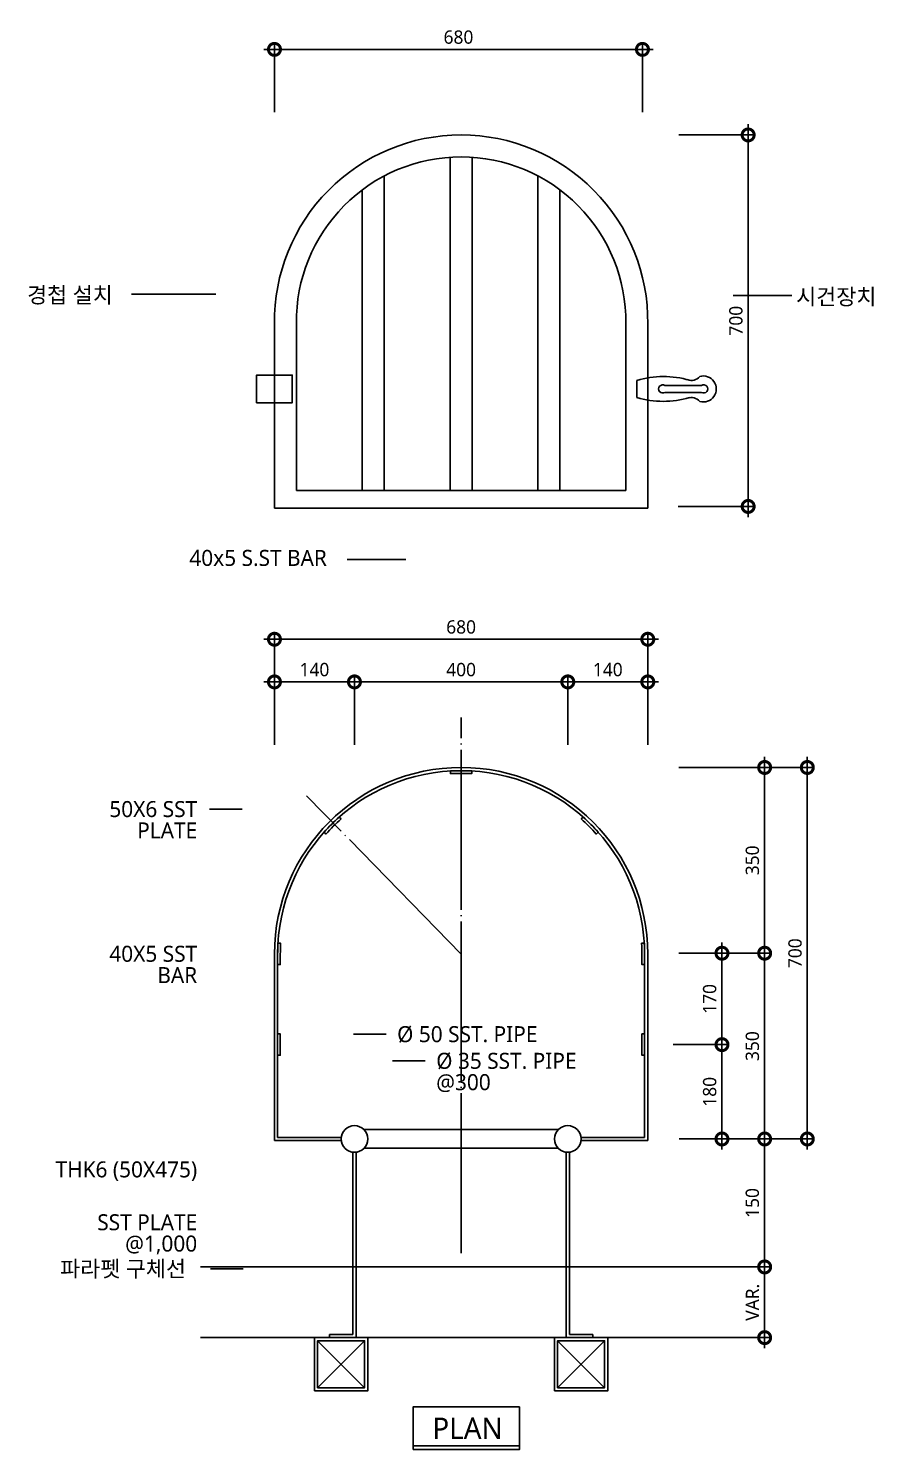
# Model space of a CAD drawing. Header units: millimetres. Extents: x 465 to 41696, y 198 to 5730.
# Drawn here: x 25798 to 27382, y 3037 to 5703 of the extents above; entities that cross this region are included whole.
import ezdxf
from ezdxf.enums import TextEntityAlignment as Align

# ---------------------------------------------------------------- set-up
doc = ezdxf.new("R2010")
doc.units = ezdxf.units.MM
doc.header["$LTSCALE"] = 200
doc.linetypes.add('CEN', pattern=[62, 60, -1, 0, -1])
doc.linetypes.add('CEN-GAUN', pattern=[32.2, 30, -1, 0.2, -1])
doc.layers.get('DEFPOINTS').update_dxf_attribs({"color": 137})
for name, color, linetype in [('4ELE', 4, 'Continuous'), ('6lin', 6, 'Continuous'), ('A-DET', 7, 'Continuous'), ('cen', 1, 'CEN'), ('COL', 2, 'Continuous'), ('DIM', 7, 'Continuous'), ('ELE', 3, 'Continuous'), ('ELE-4', 4, 'Continuous'), ('HAT', 8, 'Continuous'), ('TEXT', 3, 'Continuous'), ('TEXT-title', 2, 'Continuous'), ('TXT-LINE', 6, 'Continuous')]:
    doc.layers.add(name, color=color, linetype=linetype)
doc.styles.add('arial', font='arial.ttf')
doc.styles.add('스타일1', font='malgun.ttf')
doc.dimstyles.new('CJA$0', dxfattribs={"dimscale": 300, "dimtxt": 2.7, "dimasz": 1, "dimexe": 2, "dimexo": 3, "dimgap": 1, "dimtad": 1, "dimdec": 0, "dimzin": 1, "dimdsep": 46, "dimtxsty": 'arial', "dimblk": 'DOT', "dimcen": 0.09, "dimdle": 1, "dimclrd": 256, "dimclre": 256, "dimclrt": 3, "dimadec": 0, "dimazin": 0, "dimtfac": 1, "dimtdec": 0, "dimtmove": 2, "dimatfit": 3, "dimldrblk": 'DOT', "dimfxl": 1, "dimtolj": 1, "dimtzin": 1, "dimarcsym": 0})

# ---------------------------------------------------------------- blocks, each defined once
blk = doc.blocks.new('_DotSmall')
at = {"color": 0, "linetype": 'ByBlock', "const_width": 0.5}
blk.add_lwpolyline([(-0.0625, 0, 1), (0.0625, 0, 1)], format="xyb", close=True, dxfattribs=at)
blk = doc.blocks.new('*D135')
at = {"layer": 'DEFPOINTS', "color": 0, "transparency": 16777216}
for p in [(26958.86420876859, 4557.407642403898), (26258.86420876859, 4329.353137903312), (26958.86420876859, 4329.353137903312)]:
    blk.add_point(p, dxfattribs=at)
at = {"layer": 'DIM', "color": 7, "lineweight": -2, "transparency": 16777216}
for p, q in [((26258.86420876859, 4359.353137903312), (26258.86420876859, 4567.407642403898)), ((26958.86420876859, 4359.353137903312), (26958.86420876859, 4567.407642403898)), ((26238.86420876859, 4557.407642403898), (26978.86420876859, 4557.407642403898))]:
    blk.add_line(p, q, dxfattribs=at)
at = {"layer": 'DIM', "color": 7, "lineweight": -2, "transparency": 16777216, "xscale": 45, "yscale": 45, "zscale": 45, "rotation": 180}
blk.add_blockref('_DotSmall', (26258.86420876859, 4557.407642403898), dxfattribs=at)
at = {"layer": 'DIM', "color": 7, "lineweight": -2, "transparency": 16777216, "xscale": 45, "yscale": 45, "zscale": 45}
blk.add_blockref('_DotSmall', (26958.86420876859, 4557.407642403898), dxfattribs=at)
at = {"layer": 'DIM', "color": 3, "transparency": 16777216, "insert": (26608.86420876859, 4580.323742947376), "char_height": 25, "attachment_point": 5, "style": '스타일1'}
blk.add_mtext('\\A1;680', dxfattribs=at)
blk = doc.blocks.new('_DOT')
at = {"color": 0, "linetype": 'ByBlock'}
blk.add_line((-0.5, 0), (-1, 0), dxfattribs=at)
at = {"color": 0, "linetype": 'ByBlock', "const_width": 0.5}
blk.add_lwpolyline([(-0.25, 0, 1), (0.25, 0, 1)], format="xyb", close=True, dxfattribs=at)
blk = doc.blocks.new('*D136')
at = {"layer": 'DEFPOINTS', "color": 0, "transparency": 16777216}
for p in [(26258.86420876859, 4477.407642403898), (26258.86420876859, 4329.353137903312), (26408.86420876859, 4329.353137903312)]:
    blk.add_point(p, dxfattribs=at)
at = {"layer": 'DIM', "color": 7, "lineweight": -2, "transparency": 16777216}
for p, q in [((26258.86420876859, 4359.353137903312), (26258.86420876859, 4487.407642403898)), ((26408.86420876859, 4359.353137903312), (26408.86420876859, 4487.407642403898)), ((26428.86420876859, 4477.407642403898), (26238.86420876859, 4477.407642403898))]:
    blk.add_line(p, q, dxfattribs=at)
at = {"layer": 'DIM', "color": 7, "lineweight": -2, "transparency": 16777216, "xscale": 45, "yscale": 45, "zscale": 45, "rotation": 180}
blk.add_blockref('_DotSmall', (26258.86420876859, 4477.407642403898), dxfattribs=at)
at = {"layer": 'DIM', "color": 7, "lineweight": -2, "transparency": 16777216, "xscale": 45, "yscale": 45, "zscale": 45}
blk.add_blockref('_DotSmall', (26408.86420876859, 4477.407642403898), dxfattribs=at)
at = {"layer": 'DIM', "color": 3, "transparency": 16777216, "insert": (26333.86420876859, 4500.391677729985), "char_height": 25, "attachment_point": 5, "style": '스타일1'}
blk.add_mtext('\\A1;140', dxfattribs=at)
blk = doc.blocks.new('*D137')
at = {"layer": 'DEFPOINTS', "color": 0, "transparency": 16777216}
for p in [(26808.86420876859, 4477.407642403898), (26408.86420876859, 4329.353137903312), (26808.86420876859, 4329.353137903312)]:
    blk.add_point(p, dxfattribs=at)
at = {"layer": 'DIM', "color": 7, "lineweight": -2, "transparency": 16777216}
for p, q in [((26408.86420876859, 4359.353137903312), (26408.86420876859, 4487.407642403898)), ((26808.86420876859, 4359.353137903312), (26808.86420876859, 4487.407642403898)), ((26388.86420876859, 4477.407642403898), (26828.86420876859, 4477.407642403898))]:
    blk.add_line(p, q, dxfattribs=at)
at = {"layer": 'DIM', "color": 7, "lineweight": -2, "transparency": 16777216, "xscale": 45, "yscale": 45, "zscale": 45, "rotation": 180}
blk.add_blockref('_DotSmall', (26408.86420876859, 4477.407642403898), dxfattribs=at)
at = {"layer": 'DIM', "color": 7, "lineweight": -2, "transparency": 16777216, "xscale": 45, "yscale": 45, "zscale": 45}
blk.add_blockref('_DotSmall', (26808.86420876859, 4477.407642403898), dxfattribs=at)
at = {"layer": 'DIM', "color": 3, "transparency": 16777216, "insert": (26608.86420876859, 4500.323742947376), "char_height": 25, "attachment_point": 5, "style": '스타일1'}
blk.add_mtext('\\A1;400', dxfattribs=at)
blk = doc.blocks.new('*D138')
at = {"layer": 'DEFPOINTS', "color": 0, "transparency": 16777216}
for p in [(26958.86420876859, 4477.407642403898), (26808.86420876859, 4339.030472862116), (26958.86420876859, 4329.353137903312)]:
    blk.add_point(p, dxfattribs=at)
at = {"layer": 'DIM', "color": 7, "lineweight": -2, "transparency": 16777216}
for p, q in [((26808.86420876859, 4369.030472862116), (26808.86420876859, 4487.407642403898)), ((26958.86420876859, 4359.353137903312), (26958.86420876859, 4487.407642403898)), ((26788.86420876859, 4477.407642403898), (26978.86420876859, 4477.407642403898))]:
    blk.add_line(p, q, dxfattribs=at)
at = {"layer": 'DIM', "color": 7, "lineweight": -2, "transparency": 16777216, "xscale": 45, "yscale": 45, "zscale": 45, "rotation": 180}
blk.add_blockref('_DotSmall', (26808.86420876859, 4477.407642403898), dxfattribs=at)
at = {"layer": 'DIM', "color": 7, "lineweight": -2, "transparency": 16777216, "xscale": 45, "yscale": 45, "zscale": 45}
blk.add_blockref('_DotSmall', (26958.86420876859, 4477.407642403898), dxfattribs=at)
at = {"layer": 'DIM', "color": 3, "transparency": 16777216, "insert": (26883.86420876859, 4500.391677729985), "char_height": 25, "attachment_point": 5, "style": '스타일1'}
blk.add_mtext('\\A1;140', dxfattribs=at)
blk = doc.blocks.new('*D139')
at = {"layer": 'DEFPOINTS', "color": 0, "transparency": 16777216}
for p in [(26987.32082121402, 3968.48941783251), (26976.26101077326, 3797.06086098722), (27097.9733016379, 3797.06086098722)]:
    blk.add_point(p, dxfattribs=at)
at = {"layer": 'DIM', "color": 7, "lineweight": -2, "transparency": 16777216}
for p, q in [((27097.9733016379, 3988.48941783251), (27097.9733016379, 3777.06086098722)), ((27017.32082121402, 3968.48941783251), (27107.9733016379, 3968.48941783251)), ((27006.26101077326, 3797.06086098722), (27107.9733016379, 3797.06086098722))]:
    blk.add_line(p, q, dxfattribs=at)
at = {"layer": 'DIM', "color": 7, "lineweight": -2, "transparency": 16777216, "xscale": 45, "yscale": 45, "zscale": 45}
for p, rotation in [((27097.9733016379, 3968.48941783251), 90), ((27097.9733016379, 3797.06086098722), 270)]:
    blk.add_blockref('_DotSmall', p, dxfattribs=dict(at, rotation=rotation))
at = {"layer": 'DIM', "color": 3, "transparency": 16777216, "insert": (27074.98926631181, 3882.775139409856), "char_height": 25, "attachment_point": 5, "rotation": 90, "style": '스타일1'}
blk.add_mtext('\\A1;170', dxfattribs=at)
blk = doc.blocks.new('*D140')
at = {"layer": 'DEFPOINTS', "color": 0, "transparency": 16777216}
for p in [(27067.32082121402, 3968.48941783251), (27044.84175552196, 3620.06086098722), (27177.97330163792, 3620.06086098722)]:
    blk.add_point(p, dxfattribs=at)
at = {"layer": 'DIM', "color": 7, "lineweight": -2, "transparency": 16777216}
for p, q in [((27177.97330163792, 3988.48941783251), (27177.97330163792, 3600.06086098722)), ((27097.32082121402, 3968.48941783251), (27187.97330163792, 3968.48941783251)), ((27074.84175552196, 3620.06086098722), (27187.97330163792, 3620.06086098722))]:
    blk.add_line(p, q, dxfattribs=at)
at = {"layer": 'DIM', "color": 7, "lineweight": -2, "transparency": 16777216, "xscale": 45, "yscale": 45, "zscale": 45}
for p, rotation in [((27177.97330163792, 3968.48941783251), 90), ((27177.97330163792, 3620.06086098722), 270)]:
    blk.add_blockref('_DotSmall', p, dxfattribs=dict(at, rotation=rotation))
at = {"layer": 'DIM', "color": 3, "transparency": 16777216, "insert": (27155.05720109443, 3794.275139409856), "char_height": 25, "attachment_point": 5, "rotation": 90, "style": '스타일1'}
blk.add_mtext('\\A1;350', dxfattribs=at)
blk = doc.blocks.new('*D141')
at = {"layer": 'DEFPOINTS', "color": 0, "transparency": 16777216}
for p in [(26976.26101077326, 3797.06086098722), (27097.9733016379, 3797.06086098722), (26987.68026602479, 3620.06086098722)]:
    blk.add_point(p, dxfattribs=at)
at = {"layer": 'DIM', "color": 7, "lineweight": -2, "transparency": 16777216}
for p, q in [((27097.9733016379, 3600.06086098722), (27097.9733016379, 3817.06086098722)), ((27006.26101077326, 3797.06086098722), (27107.9733016379, 3797.06086098722)), ((27017.68026602479, 3620.06086098722), (27107.9733016379, 3620.06086098722))]:
    blk.add_line(p, q, dxfattribs=at)
at = {"layer": 'DIM', "color": 7, "lineweight": -2, "transparency": 16777216, "xscale": 45, "yscale": 45, "zscale": 45}
for p, rotation in [((27097.9733016379, 3797.06086098722), 90), ((27097.9733016379, 3620.06086098722), 270)]:
    blk.add_blockref('_DotSmall', p, dxfattribs=dict(at, rotation=rotation))
at = {"layer": 'DIM', "color": 3, "transparency": 16777216, "insert": (27074.98926631181, 3708.560860987211), "char_height": 25, "attachment_point": 5, "rotation": 90, "style": '스타일1'}
blk.add_mtext('\\A1;180', dxfattribs=at)
blk = doc.blocks.new('*D142')
at = {"layer": 'DEFPOINTS', "color": 0, "transparency": 16777216}
for p in [(27044.84175552196, 3620.06086098722), (27177.9733016379, 3620.06086098722), (27064.19642543957, 3380.06086098722)]:
    blk.add_point(p, dxfattribs=at)
at = {"layer": 'DIM', "color": 7, "lineweight": -2, "transparency": 16777216}
for p, q in [((27177.9733016379, 3360.06086098722), (27177.9733016379, 3640.06086098722)), ((27074.84175552196, 3620.06086098722), (27187.9733016379, 3620.06086098722)), ((27094.19642543957, 3380.06086098722), (27187.9733016379, 3380.06086098722))]:
    blk.add_line(p, q, dxfattribs=at)
at = {"layer": 'DIM', "color": 7, "lineweight": -2, "transparency": 16777216, "xscale": 45, "yscale": 45, "zscale": 45}
for p, rotation in [((27177.9733016379, 3620.06086098722), 90), ((27177.9733016379, 3380.06086098722), 270)]:
    blk.add_blockref('_DotSmall', p, dxfattribs=dict(at, rotation=rotation))
at = {"layer": 'DIM', "color": 3, "transparency": 16777216, "insert": (27154.98926631181, 3500.060860987211), "char_height": 25, "attachment_point": 5, "rotation": 90, "style": '스타일1'}
blk.add_mtext('\\A1;150', dxfattribs=at)
blk = doc.blocks.new('*D143')
at = {"layer": 'DEFPOINTS', "color": 0, "transparency": 16777216}
for p in [(26987.32082121402, 4316.917974677917), (27124.84175552196, 3620.06086098722), (27257.9733016379, 3620.06086098722)]:
    blk.add_point(p, dxfattribs=at)
at = {"layer": 'DIM', "color": 7, "lineweight": -2, "transparency": 16777216}
for p, q in [((27257.9733016379, 4336.917974677917), (27257.9733016379, 3600.06086098722)), ((27017.32082121402, 4316.917974677917), (27267.9733016379, 4316.917974677917)), ((27154.84175552196, 3620.06086098722), (27267.9733016379, 3620.06086098722))]:
    blk.add_line(p, q, dxfattribs=at)
at = {"layer": 'DIM', "color": 7, "lineweight": -2, "transparency": 16777216, "xscale": 45, "yscale": 45, "zscale": 45}
for p, rotation in [((27257.9733016379, 4316.917974677917), 90), ((27257.9733016379, 3620.06086098722), 270)]:
    blk.add_blockref('_DotSmall', p, dxfattribs=dict(at, rotation=rotation))
at = {"layer": 'DIM', "color": 3, "transparency": 16777216, "insert": (27235.05720109442, 3968.489417832559), "char_height": 25, "attachment_point": 5, "rotation": 90, "style": '스타일1'}
blk.add_mtext('\\A1;700', dxfattribs=at)
blk = doc.blocks.new('*D144')
at = {"layer": 'DEFPOINTS', "color": 0, "transparency": 16777216}
for p in [(26987.32082121402, 4316.917974677917), (27177.97330163792, 4316.917974677917), (27067.32082121402, 3968.48941783251)]:
    blk.add_point(p, dxfattribs=at)
at = {"layer": 'DIM', "color": 7, "lineweight": -2, "transparency": 16777216}
for p, q in [((27177.97330163792, 3948.48941783251), (27177.97330163792, 4336.917974677917)), ((27017.32082121402, 4316.917974677917), (27187.97330163792, 4316.917974677917)), ((27097.32082121402, 3968.48941783251), (27187.97330163792, 3968.48941783251))]:
    blk.add_line(p, q, dxfattribs=at)
at = {"layer": 'DIM', "color": 7, "lineweight": -2, "transparency": 16777216, "xscale": 45, "yscale": 45, "zscale": 45}
for p, rotation in [((27177.97330163792, 4316.917974677917), 90), ((27177.97330163792, 3968.48941783251), 270)]:
    blk.add_blockref('_DotSmall', p, dxfattribs=dict(at, rotation=rotation))
at = {"layer": 'DIM', "color": 3, "transparency": 16777216, "insert": (27155.05720109443, 4142.703696255205), "char_height": 25, "attachment_point": 5, "rotation": 90, "style": '스타일1'}
blk.add_mtext('\\A1;350', dxfattribs=at)
blk = doc.blocks.new('*D145')
at = {"layer": 'DEFPOINTS', "color": 0, "transparency": 16777216}
for p in [(27064.19642543957, 3380.06086098722), (27051.29331216124, 3247.46066397349), (27177.9733016379, 3247.46066397349)]:
    blk.add_point(p, dxfattribs=at)
at = {"layer": 'DIM', "color": 7, "lineweight": -2, "transparency": 16777216}
for p, q in [((27177.9733016379, 3400.06086098722), (27177.9733016379, 3227.46066397349)), ((27094.19642543957, 3380.06086098722), (27187.9733016379, 3380.06086098722)), ((27081.29331216124, 3247.46066397349), (27187.9733016379, 3247.46066397349))]:
    blk.add_line(p, q, dxfattribs=at)
at = {"layer": 'DIM', "color": 7, "lineweight": -2, "transparency": 16777216, "xscale": 45, "yscale": 45, "zscale": 45}
for p, rotation in [((27177.9733016379, 3380.06086098722), 90), ((27177.9733016379, 3247.46066397349), 270)]:
    blk.add_blockref('_DotSmall', p, dxfattribs=dict(at, rotation=rotation))
at = {"layer": 'DIM', "color": 3, "transparency": 16777216, "insert": (27155.2779891379, 3313.760762480346), "char_height": 25, "attachment_point": 5, "rotation": 90, "style": '스타일1'}
blk.add_mtext('\\A1;VAR.', dxfattribs=at)
blk = doc.blocks.new('*D212')
at = {"layer": 'DEFPOINTS', "color": 0, "transparency": 16777216}
for p in [(26258.87647656009, 5663.840746706023), (26258.87647656009, 5515.786242205438), (26948.87647656009, 5515.786242205438)]:
    blk.add_point(p, dxfattribs=at)
at = {"layer": 'DIM', "color": 7, "lineweight": -2, "transparency": 16777216}
for p, q in [((26968.87647656009, 5663.840746706023), (26238.87647656009, 5663.840746706023)), ((26258.87647656009, 5545.786242205438), (26258.87647656009, 5673.840746706023)), ((26948.87647656009, 5545.786242205438), (26948.87647656009, 5673.840746706023))]:
    blk.add_line(p, q, dxfattribs=at)
at = {"layer": 'DIM', "color": 7, "lineweight": -2, "transparency": 16777216, "xscale": 45, "yscale": 45, "zscale": 45, "rotation": 180}
blk.add_blockref('_DotSmall', (26258.87647656009, 5663.840746706023), dxfattribs=at)
at = {"layer": 'DIM', "color": 7, "lineweight": -2, "transparency": 16777216, "xscale": 45, "yscale": 45, "zscale": 45}
blk.add_blockref('_DotSmall', (26948.87647656009, 5663.840746706023), dxfattribs=at)
at = {"layer": 'DIM', "color": 3, "transparency": 16777216, "insert": (26603.87647656009, 5686.756847249501), "char_height": 25, "attachment_point": 5, "style": '스타일1'}
blk.add_mtext('\\A1;680', dxfattribs=at)
blk = doc.blocks.new('*D213')
at = {"layer": 'DEFPOINTS', "color": 0, "transparency": 16777216}
for p in [(26987.33308900552, 5503.351078980043), (26986.10334756425, 4806.493965289345), (27147.04445849685, 4806.493965289345)]:
    blk.add_point(p, dxfattribs=at)
at = {"layer": 'DIM', "color": 7, "lineweight": -2, "transparency": 16777216}
for p, q in [((27147.04445849685, 5523.351078980043), (27147.04445849685, 4786.493965289345)), ((27017.33308900552, 5503.351078980043), (27157.04445849685, 5503.351078980043)), ((27016.10334756425, 4806.493965289345), (27157.04445849685, 4806.493965289345))]:
    blk.add_line(p, q, dxfattribs=at)
at = {"layer": 'DIM', "color": 7, "lineweight": -2, "transparency": 16777216, "xscale": 45, "yscale": 45, "zscale": 45}
for p, rotation in [((27147.04445849685, 5503.351078980043), 90), ((27147.04445849685, 4806.493965289345), 270)]:
    blk.add_blockref('_DotSmall', p, dxfattribs=dict(at, rotation=rotation))
at = {"layer": 'DIM', "color": 3, "transparency": 16777216, "insert": (27124.12835795336, 5154.922522134685), "char_height": 25, "attachment_point": 5, "rotation": 90, "style": '스타일1'}
blk.add_mtext('\\A1;700', dxfattribs=at)

msp = doc.modelspace()

# ---------------------------------------------------------------- linework, layer by layer
at = {"color": 5}
for p, q in [((26258.86420876859, 3617.060860987218), (26258.86420876859, 3966.917974677915)), ((26264.86420876859, 3623.060860987218), (26264.86420876859, 3966.917974677915)), ((26952.86420876859, 3623.060860987218), (26952.86420876859, 3966.917974677915)), ((26958.86420876859, 3617.060860987218), (26958.86420876859, 3966.917974677915)), ((26426.71777983988, 3637.560860987218), (26791.01063769707, 3637.560860987218)), ((26384.0448614764, 3617.060860987218), (26258.86420876859, 3617.060860987218)), ((26384.0448614764, 3623.060860987218), (26264.86420876859, 3623.060860987218)), ((26426.71777983988, 3602.560860987218), (26791.01063769707, 3602.560860987218)), ((26833.68355606054, 3623.060860987218), (26952.86420876859, 3623.060860987218)), ((26833.68355606054, 3617.060860987218), (26958.86420876859, 3617.060860987218))]:
    msp.add_line(p, q, dxfattribs=at)
for p, q in [((26405.86420876859, 3595.241513695149), (26405.86420876859, 3253.460663973488)), ((26411.86420876859, 3595.241513695149), (26411.86420876859, 3247.460663973488)), ((26805.86420876859, 3595.241513695149), (26805.86420876859, 3247.460663973488)), ((26811.86420876859, 3595.241513695149), (26811.86420876859, 3253.460663973488)), ((26405.86420876859, 3253.460663973488), (26361.86420876859, 3253.460663973488)), ((26361.86420876859, 3253.460663973488), (26361.86420876859, 3247.460663973488)), ((26811.86420876859, 3253.460663973488), (26855.86420876859, 3253.460663973488)), ((26855.86420876859, 3253.460663973488), (26855.86420876859, 3247.460663973488))]:
    msp.add_line(p, q)
for radius, start, end in [(350, 90, 180), (344, 90, 180), (350, 0, 90), (344, 0, 90)]:
    msp.add_arc((26608.86420876859, 3966.917974677915), radius, start, end, dxfattribs=at)
at = {"layer": '4ELE'}
for p, q in [((26258.86420876859, 5149.269084234725), (26258.86420876859, 4803.501028506495)), ((26958.86420876859, 5149.269084234725), (26958.86420876859, 4803.493965413129)), ((26258.86420876859, 4803.501028506495), (26958.86420876859, 4803.493965413129))]:
    msp.add_line(p, q, dxfattribs=at)
for start, end in [(90, 180.6643500594462), (359.3356499405537, 90)]:
    msp.add_arc((26608.86420876859, 5153.327549692063), 350.0235294117626, start, end, dxfattribs=at)
at = {"layer": '6lin'}
for p, q in [((26588.27597347446, 4836.292255574403), (26588.27597347446, 5461.487622237839)), ((26629.45244406271, 4836.292255574403), (26629.45244406271, 5461.487622237839)), ((26464.74656170976, 4836.292255574403), (26464.74656170976, 5426.487959616654)), ((26752.98185582741, 4836.292255574403), (26752.9818558274, 5426.487959616669)), ((26423.57009112151, 4836.292255574403), (26423.5700911215, 5400.41578435599)), ((26794.15832641565, 4836.292255574403), (26794.15832641565, 5400.415784356005)), ((26300.04067935683, 5149.269084234725), (26300.04067935683, 4836.292255574403)), ((26917.68773818035, 5149.269084234725), (26917.68773818035, 4836.292255574403)), ((26938.27597347448, 5010.989088352691), (26938.27597347448, 5042.848279064899)), ((26991.02083944699, 5033.290521851219), (27059.63910118173, 5033.290521851219)), ((26991.02083944699, 5020.546845566372), (27059.63910118173, 5020.546845566372)), ((26917.68773818035, 4836.292255574403), (26300.04067935683, 4836.292255574403))]:
    msp.add_line(p, q, dxfattribs=at)
for points in [[(26225.38316615851, 5000.998137927345), (26225.38316615851, 5052.839229490245), (26258.86420876859, 5052.839229490245), (26258.86420876859, 5000.998137927345)], [(26258.86420876859, 5000.998137927345), (26258.86420876859, 5052.839229490245), (26292.34525137867, 5052.839229490245), (26292.34525137867, 5000.998137927345)]]:
    msp.add_lwpolyline(points, close=True, dxfattribs=at)
for centre, radius, start, end in [((26608.86420876859, 5153.327549692063), 308.8470588235273, 90, 180.6643500594462), ((26608.86420876859, 5153.327549692063), 308.8470588235273, 359.3356499405537, 90), ((26988.35417314021, 4876.513187114041), 173.7100713719914, 73.6799434169647, 106.755375345445), ((27040.57808659368, 5063.30802300661), 20.37164982155656, 248.3989415438203, 320.3711011366802), ((27063.0248296404, 5026.918683708795), 24.3521563664248, 253.891529630281, 106.1084616271377), ((26986.79424017834, 5026.918683708795), 7.646205770900558, 56.44269023755896, 303.5573097624411), ((27063.86570045038, 5026.918683708795), 7.646205770900558, 236.4426902375589, 123.5573097624411), ((26988.35417314021, 5177.324180303549), 173.7100713719914, 253.2446246545551, 286.3200565830353), ((27040.57808659368, 4990.529344410981), 20.37164982155656, 39.62889886331983, 111.6010584561797)]:
    msp.add_arc(centre, radius, start, end, dxfattribs=at)
at = {"layer": 'A-DET', "color": 6}
for p, q in [((26149.21637000896, 5204.859564346379), (25991.05611477616, 5204.859564346379)), ((27119.12843998548, 5202.044369588788), (27228.85760461332, 5202.044369588788)), ((26505.11624858901, 4706.855362385058), (26395.38708396116, 4706.855362385058))]:
    msp.add_line(p, q, dxfattribs=at)
at = {"layer": 'cen', "linetype": 'CEN-GAUN', "ltscale": 0.05}
for p, q in [((26608.86420876859, 3405.945699733496), (26608.86420876859, 4410.877316402086)), ((26608.86420876859, 3966.917974677915), (26319.1233373608, 4263.823053591001))]:
    msp.add_line(p, q, dxfattribs=at)
at = {"layer": 'COL'}
msp.add_line((26120.03182980092, 3247.460663973488), (27102.17651034286, 3247.460663973488), dxfattribs=at)
at = {"layer": 'DEFPOINTS'}
msp.add_lwpolyline([(26518.86342678966, 3037.480466732806), (26718.01560070268, 3037.480466732806), (26718.01560070268, 3117.480466732806), (26518.86342678966, 3117.480466732806)], close=True, dxfattribs=at)
at = {"layer": 'ELE'}
for points in [[(26628.86420876859, 4310.336087188032, 0.01454411006442231), (26608.86420876859, 4310.917974677915, 0.01454411006442231), (26588.86420876859, 4310.336087188032), (26588.86420876859, 4305.327489910578, -0.01475890362154889), (26608.86420876859, 4305.917974677915, -0.01475890362154889), (26628.86420876859, 4305.327489910578)], [(26380.17306825402, 4223.893386439817), (26383.71468135319, 4220.351773340652, 0.02952423836729039), (26355.43041010574, 4192.067502093199), (26351.88879700657, 4195.609115192365, -0.02909437449497809)], [(26837.55534928292, 4223.893386439817), (26834.01373618376, 4220.351773340652, -0.02952423836729039), (26862.29800743121, 4192.067502093199), (26865.83962053037, 4195.609115192365, 0.02909437449497809)], [(26264.86420876859, 3966.917974677915, -0.01464815123274877), (26265.45444750483, 3987.060860987218), (26270.4631683873, 3987.060860987218, 0.01486448534853053), (26269.86420876859, 3966.917974677915), (26269.86420876859, 3947.060860987218), (26264.86420876859, 3947.060860987218)], [(26952.86420876859, 3966.917974677915, 0.01464815123274877), (26952.27397003211, 3987.060860987218), (26947.26524914987, 3987.060860987218, -0.01486448534853053), (26947.86420876859, 3966.917974677915), (26947.86420876859, 3947.060860987218), (26952.86420876859, 3947.060860987218)]]:
    msp.add_lwpolyline(points, format="xyb", close=True, dxfattribs=at)
for points in [[(26264.86420876859, 3817.060860987218), (26269.86420876859, 3817.060860987218), (26269.86420876859, 3777.060860987218), (26264.86420876859, 3777.060860987218)], [(26952.86420876859, 3817.060860987218), (26947.86420876859, 3817.060860987218), (26947.86420876859, 3777.060860987218), (26952.86420876859, 3777.060860987218)]]:
    msp.add_lwpolyline(points, close=True, dxfattribs=at)
for centre in [(26408.86420876859, 3620.060860987218), (26808.86420876859, 3620.060860987218)]:
    msp.add_circle(centre, 25, dxfattribs=at)
at = {"layer": 'ELE-4', "color": 1}
for p, q in [((26427.86420876859, 3153.460663973488), (26339.86420876859, 3241.460663973488)), ((26339.86420876859, 3153.460663973488), (26427.86420876859, 3241.460663973488)), ((26877.86420876859, 3153.460663973488), (26789.86420876859, 3241.460663973488)), ((26789.86420876859, 3153.460663973488), (26877.86420876859, 3241.460663973488))]:
    msp.add_line(p, q, dxfattribs=at)
at = {"layer": 'ELE-4'}
for points in [[(26333.86420876859, 3147.460663973488), (26333.86420876859, 3247.460663973488), (26433.86420876859, 3247.460663973488), (26433.86420876859, 3147.460663973488)], [(26339.86420876859, 3153.460663973488), (26339.86420876859, 3241.460663973488), (26427.86420876859, 3241.460663973488), (26427.86420876859, 3153.460663973488)], [(26783.86420876859, 3147.460663973488), (26783.86420876859, 3247.460663973488), (26883.86420876859, 3247.460663973488), (26883.86420876859, 3147.460663973488)], [(26789.86420876859, 3153.460663973488), (26789.86420876859, 3241.460663973488), (26877.86420876859, 3241.460663973488), (26877.86420876859, 3153.460663973488)]]:
    msp.add_lwpolyline(points, close=True, dxfattribs=at)
at = {"layer": 'HAT', "color": 8}
msp.add_line((26120.03182980092, 3380.060860987218), (27102.17651034286, 3380.060860987218), dxfattribs=at)
at = {"layer": 'TEXT-title', "color": 7}
for p, q in [((26518.86342678966, 3044.480466732806), (26718.01560070268, 3044.480466732806)), ((26518.86342678966, 3037.480466732806), (26718.01560070268, 3037.480466732806))]:
    msp.add_line(p, q, dxfattribs=at)
at = {"layer": 'TXT-LINE'}
for points in [[(26149.21637000896, 5204.859564346379, 0, 0, 0), (26235.05633174961, 5056.180397779565, 0, 17, 0), (26218.66934610934, 5084.563489491354, 0, 0, 0), (26218.66851595238, 5084.564927365632, 0, 0, 0)], [(27119.12843998548, 5202.044369588788, 0, 0, 0), (27029.82138410334, 5055.421576775727, 0, 17, 0), (27046.87024496824, 5083.412102614009, 0, 0, 0), (27046.8711086557, 5083.41352060096, 0, 0, 0)], [(26499.27552260571, 4706.855362385058, 0, 0, 0), (26588.58257848787, 4853.478155198117, 0, 17, 0), (26571.53371762297, 4825.487629359835, 0, 0, 0), (26571.5328539355, 4825.486211372884, 0, 0, 0)], [(26198.04797088751, 4238.886176501215, 0, 0, 0), (26283.88793262816, 4090.207009934402, 0, 17, 0), (26267.50094698789, 4118.59010164619, 0, 0, 0), (26267.50011683092, 4118.591539520468, 0, 0, 0)], [(26136.78042036085, 3967.47410461614, 0, 0, 0), (26269.0745887761, 3967.47410096943, 0, 17, 0), (26236.30061749555, 3967.47410096943, 0, 0, 0), (26236.2989571814, 3967.47410096943, 0, 0, 0)], [(26407.13966530142, 3816.681224892312, 0, 0, 0), (26407.13966105739, 3645.001308761701, 0, 17, 0), (26407.13966105739, 3677.77528004225, 0, 0, 0), (26407.13966105739, 3677.776940356405, 0, 0, 0)], [(26480.4163111588, 3766.681224892312, 0, 0, 0), (26480.41630691499, 3637.560860987218, 0, 17, 0), (26480.41630691499, 3670.334832267767, 0, 0, 0), (26480.41630691499, 3670.336492581922, 0, 0, 0)], [(26136.78042036085, 3503.878599036765, 0, 0, 0), (26405.86420876859, 3503.878595390055, 0, 17, 0), (26373.09023748804, 3503.878595390055, 0, 0, 0), (26373.08857717388, 3503.878595390055, 0, 0, 0)], [(26200.09668037586, 3376.581027878583, 0, 0, 0), (26200.09668461967, 3247.460663973488, 0, 17, 0), (26200.09668461967, 3280.234635254037, 0, 0, 0), (26200.09668461967, 3280.236295568193, 0, 0, 0)]]:
    msp.add_lwpolyline(points, format="xyseb", dxfattribs=at)
for points in [[(26136.78042036085, 4238.886175256153), (26198.04797242535, 4238.886176501215)], [(26468.40721582784, 3816.681223647251), (26407.13966376358, 3816.681224892312)], [(26541.68386168545, 3766.681223647251), (26480.41630962095, 3766.681224892312)], [(26138.82912984921, 3376.581026633521), (26200.09668191371, 3376.581027878583)]]:
    msp.add_lwpolyline(points, dxfattribs=at)

# ---------------------------------------------------------------- texts
at = {"layer": 'TEXT', "color": 3, "style": '스타일1'}
for s, p in [('경첩 설치', (25795.02232706659, 5188.196049282902)), ('시건장치', (27236.94010845658, 5184.856782920155)), ('40x5 S.ST BAR', (26099.28121603993, 4695.005695752755))]:
    msp.add_text(s, height=30, dxfattribs=at).set_placement(p)
for s, p in [('50X6 SST', (26113.97728089895, 4238.886174839387)), ('PLATE', (26113.97728089895, 4198.886174839387)), ('40X5 SST', (26113.97728090105, 3967.474105630117)), ('BAR', (26113.97728090105, 3927.474105630117)), ('THK6 (50X475)', (26113.97728090105, 3563.036251200818)), ('SST PLATE', (26113.97728090105, 3463.878600050743)), ('@1,000', (26113.97728090105, 3423.878600050743))]:
    msp.add_text(s, height=30, dxfattribs=at).set_placement(p, align=Align.MIDDLE_RIGHT)
for s, p in [('Ø 50 SST. PIPE', (26488.91393723246, 3816.6812232306)), ('Ø 35 SST. PIPE', (26562.19058309007, 3766.6812232306)), ('@300', (26562.19058309007, 3726.6812232306)), ('파라펫 구체선', (25856.98409322721, 3376.581026216871))]:
    msp.add_text(s, height=30, dxfattribs=at).set_placement(p, align=Align.MIDDLE_LEFT)
at = {"layer": 'TEXT-title', "color": 3, "style": '스타일1'}
msp.add_text('PLAN', height=40, dxfattribs=at).set_placement((26620.82402461574, 3077.480466732806), align=Align.MIDDLE_CENTER)

# ---------------------------------------------------------------- dimensions: what is measured, and where the dimension line sits
at = {"layer": 'DIM'}
for base, p1, p2, text, picture, middle in [((26258.87647656009, 5663.840746706023), (26948.87647656009, 5515.786242205438), (26258.87647656009, 5515.786242205438), '680', '*D212', (26603.87647656009, 5686.756847249501)), ((26258.86420876859, 4477.407642403898), (26408.86420876859, 4329.353137903312), (26258.86420876859, 4329.353137903312), '140', '*D136', (26333.86420876859, 4500.391677729985))]:
    dim = msp.add_linear_dim(base=base, p1=p1, p2=p2, text=text, dimstyle='CJA$0', override={"dimscale": 10, "dimtxt": 2.5, "dimasz": 4.5, "dimexe": 1, "dimzin": 8, "dimlunit": 6, "dimtxsty": '스타일1', "dimblk1": 'DotSmall', "dimblk2": 'DotSmall', "dimsah": 1, "dimcen": 1, "dimdle": 2, "dimclrd": 7, "dimclre": 7, "dimtix": 1, "dimfxl": 2, "dimtzin": 0}, dxfattribs=at)
    dim.commit()
    dim.dimension.update_dxf_attribs({"geometry": picture, "text_midpoint": middle})
for base, p1, p2, angle, text, picture, middle in [((27147.04445849685, 4806.493965289345), (26987.33308900551, 5503.351078980041), (26986.10334756423, 4806.493965289344), 90, '700', '*D213', (27124.12835795336, 5154.922522134685)), ((26958.86420876859, 4557.407642403898), (26258.86420876859, 4329.353137903312), (26958.86420876859, 4329.353137903312), 180, '680', '*D135', (26608.86420876859, 4580.323742947376)), ((26808.86420876859, 4477.407642403898), (26408.86420876859, 4329.353137903312), (26808.86420876859, 4329.353137903312), 180, '400', '*D137', (26608.86420876859, 4500.323742947376)), ((26958.86420876859, 4477.407642403898), (26808.86420876859, 4339.030472862116), (26958.86420876859, 4329.353137903312), 180, '140', '*D138', (26883.86420876859, 4500.391677729985)), ((27257.9733016379, 3620.06086098722), (26987.320821214, 4316.917974677915), (27124.84175552195, 3620.060860987218), 90, '700', '*D143', (27235.05720109442, 3968.489417832559)), ((27177.97330163792, 4316.917974677917), (27067.320821214, 3968.489417832508), (26987.320821214, 4316.917974677915), 270, '350', '*D144', (27155.05720109443, 4142.703696255205)), ((27097.9733016379, 3797.06086098722), (26987.320821214, 3968.489417832508), (26976.26101077325, 3797.060860987218), 90, '170', '*D139', (27074.98926631181, 3882.775139409856)), ((27177.97330163792, 3620.06086098722), (27067.320821214, 3968.489417832508), (27044.84175552195, 3620.060860987218), 90, '350', '*D140', (27155.05720109443, 3794.275139409856)), ((27097.9733016379, 3797.06086098722), (26987.68026602478, 3620.060860987218), (26976.26101077325, 3797.060860987218), 270, '180', '*D141', (27074.98926631181, 3708.560860987211)), ((27177.9733016379, 3620.06086098722), (27064.19642543956, 3380.060860987218), (27044.84175552195, 3620.060860987218), 270, '150', '*D142', (27154.98926631181, 3500.060860987211)), ((27177.9733016379, 3247.46066397349), (27064.19642543956, 3380.060860987218), (27051.29331216123, 3247.460663973488), 90, 'VAR.', '*D145', (27155.2779891379, 3313.760762480346))]:
    dim = msp.add_linear_dim(base=base, p1=p1, p2=p2, angle=angle, text=text, dimstyle='CJA$0', override={"dimscale": 10, "dimtxt": 2.5, "dimasz": 4.5, "dimexe": 1, "dimzin": 8, "dimlunit": 6, "dimtxsty": '스타일1', "dimblk1": 'DotSmall', "dimblk2": 'DotSmall', "dimsah": 1, "dimcen": 1, "dimdle": 2, "dimclrd": 7, "dimclre": 7, "dimtix": 1, "dimfxl": 2, "dimtzin": 0}, dxfattribs=at)
    dim.commit()
    dim.dimension.update_dxf_attribs({"geometry": picture, "text_midpoint": middle})

doc.saveas('drawing.dxf')
